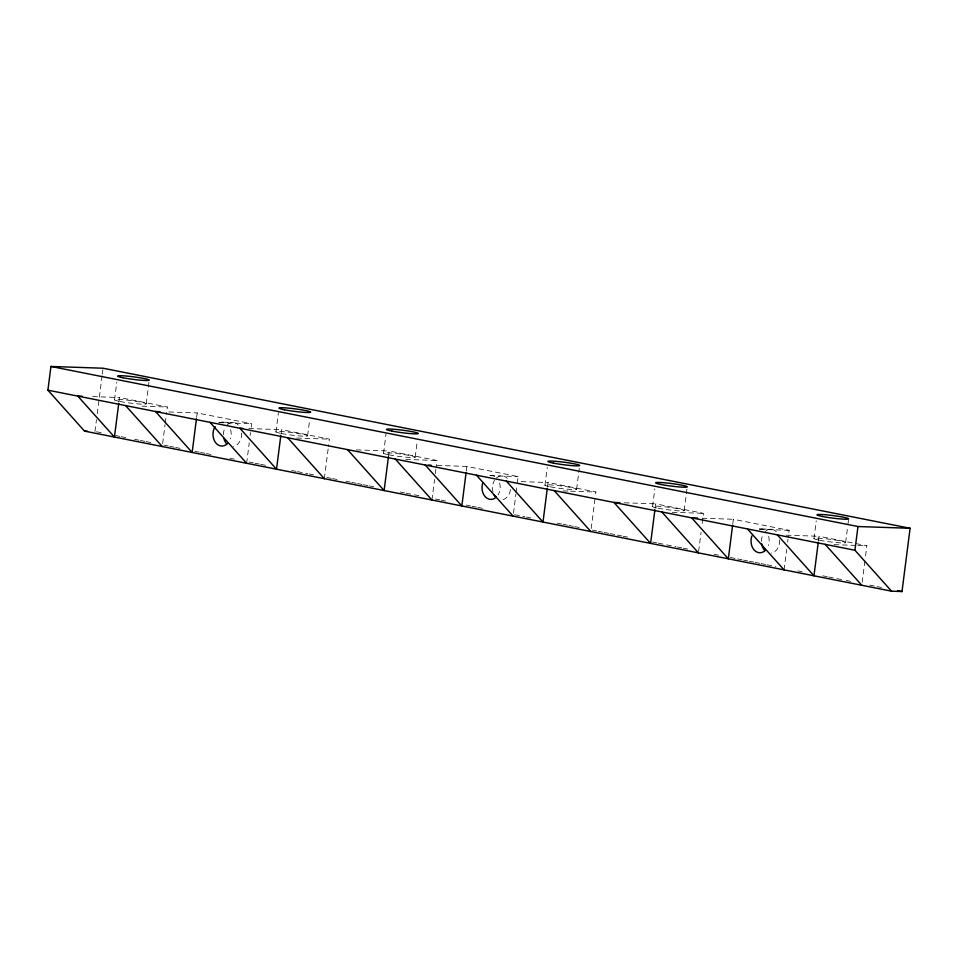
<?xml version="1.0" encoding="UTF-8"?>
<svg xmlns="http://www.w3.org/2000/svg" width="958" height="958" viewBox="0 0 958 958"><rect width="100%" height="100%" fill="white"/><g stroke="black" fill="none" stroke-linecap="round" stroke-linejoin="round"><path stroke-width="0.72" stroke-dasharray="4.79 3.59" d="M94.962 431.471L96.471 419.7M97.225 413.82L102.123 375.584M102.314 374.111L102.877 369.692M114.553 399.893L116.828 382.11M118.936 401.905L119.499 397.522L167.315 407.006L166.381 414.323M146.203 403.749L149.053 381.512M162.632 443.602L165.063 424.574M165.255 423.113L166.189 415.784M196.641 417.329L197.204 412.934L251.679 423.735L250.745 431.052M246.625 463.265L249.248 442.764M250.182 435.447L250.553 432.525M275.952 431.902L278.419 412.635M281.017 434.058L281.58 429.663L329.396 439.147L328.462 446.476M307.602 435.758L309.697 419.448M324.331 478.677L328.271 447.937M383.559 453.254L386.026 433.974M388.433 456.858L389.176 451.002L437.004 460.499L436.07 467.815M415.209 457.098L417.305 440.8M431.938 500.016L434.573 479.527M435.315 473.671L435.878 469.276M466.33 470.809L466.893 466.426L518.17 476.593L517.224 483.91M513.476 513.189L515.919 494.16M516.099 492.699L517.045 485.371M544.958 485.263L547.246 467.48M547.497 486.915L548.06 482.521L595.888 492.005L595.325 496.4M576.62 489.119L579.279 468.366M591.194 528.6L595.134 497.861M652.566 506.602L654.853 488.82M655.104 508.255L655.667 503.86L703.483 513.344L701.795 526.529M684.228 510.458L687.066 488.221M698.61 551.413L701.052 532.385M732.81 523.667L733.373 519.272L789.141 530.337L788.206 537.654M784.075 569.866L786.71 549.365M787.644 542.048L788.015 539.115M813.977 538.624L816.252 520.829M818.467 540.659L819.03 536.264L866.858 545.749L865.17 558.921M845.627 542.467L847.71 526.17M847.902 524.685L848.477 520.23M862.164 582.356L864.978 560.394M92.687 396.612L119.499 397.522M142 406.144L167.315 407.006M168.907 411.976L197.204 412.934M223.597 422.215L234.027 422.574M218.915 422.634L251.679 423.735M248.805 428.561L281.58 429.663M296.633 438.046L329.396 439.147M356.412 449.901L389.176 451.002M405.725 459.433L437.004 460.499M437.111 465.42L466.893 466.426M489.873 475.635L518.17 476.593M521.248 481.611L548.06 482.521M563.112 490.903L569.076 491.095M570.561 491.155L595.888 492.005M624.388 502.806L655.667 503.86M672.205 512.291L703.483 513.344M702.106 518.218L733.373 519.272M761.622 528.936L772.052 529.283M759.359 529.331L789.141 530.337M786.267 535.163L819.03 536.264M834.095 544.647L856.428 545.401M857.925 545.449L866.858 545.749M96.435 431.759L102.302 432.92M115.511 435.543L119.906 436.417M121.379 436.704L125.785 437.578M134.587 439.327L138.982 440.201M140.455 440.488L144.85 441.363M146.323 441.662L150.729 442.524M163.926 445.147L168.333 446.021M169.794 446.308L174.2 447.182M175.673 447.482L180.068 448.356M194.749 451.266L199.144 452.128M200.617 452.427L205.012 453.302M206.485 453.589L210.88 454.463M229.956 458.247L234.363 459.121M249.032 462.031L253.439 462.906M254.9 463.193L259.307 464.067M260.78 464.355L268.108 465.816M291.591 470.474L295.986 471.336M297.459 471.635L307.734 473.671M309.195 473.959L313.601 474.833M326.81 477.455L331.205 478.329M332.677 478.617L337.072 479.491M345.874 481.239L350.281 482.114M351.754 482.401L356.148 483.275M357.621 483.562L362.016 484.437M363.489 484.724L367.884 485.598M369.357 485.898L373.764 486.772M400.169 492.005L404.575 492.879M406.036 493.166L422.179 496.376M435.387 498.986L439.794 499.86M441.255 500.148L445.662 501.022M466.199 505.106L470.606 505.98M472.066 506.267L476.473 507.141M477.934 507.429L482.341 508.303M514.626 514.709L524.888 516.745M526.361 517.033L530.768 517.907M557.173 523.14L561.58 524.014M563.041 524.313L567.447 525.188M568.908 525.475L573.315 526.349M574.788 526.637L579.183 527.511M592.391 530.133L596.798 531.007M598.259 531.295L602.666 532.169M604.127 532.456L608.534 533.331M609.995 533.618L615.874 534.792M617.335 535.079L621.742 535.953M623.203 536.24L627.61 537.115M652.554 542.06L656.949 542.935M658.421 543.222L676.025 546.719M677.498 547.006L681.892 547.88M683.365 548.18L687.772 549.042M714.177 554.287L718.584 555.161M730.319 557.484L736.187 558.646M737.66 558.945L742.055 559.819M743.528 560.107L747.923 560.981M749.395 561.268L753.802 562.142M755.263 562.43L759.67 563.304M761.131 563.603L765.538 564.466M766.999 564.765L775.812 566.513M797.822 570.872L802.217 571.746M822.766 575.818L827.161 576.692M828.634 576.991L844.776 580.189M846.237 580.476L850.644 581.35M869.72 585.134L875.588 586.296M877.049 586.595L881.456 587.458M227.238 424.789A11.999 9.089 -88.1 0 1 238.303 425.053M241.56 433.076A11.999 9.089 -88.1 0 1 233.357 446.344M223.418 434.74A11.999 9.089 -88.1 0 1 225.501 426.957M496.256 478.138A11.999 9.089 -88.1 0 1 507.321 478.401M510.482 489.562A11.999 9.089 -88.1 0 1 502.375 499.705M492.999 492.173A11.999 9.089 -88.1 0 1 494.52 480.317M765.262 531.498A11.999 9.089 -88.1 0 1 776.327 531.762M779.584 539.785A11.999 9.089 -88.1 0 1 771.382 553.053M761.43 541.45A11.999 9.089 -88.1 0 1 763.526 533.678M218.915 422.921A11.999 9.089 -88.1 0 1 225.872 423.089M230.615 429.687A11.999 9.089 -88.1 0 1 230.351 438.872M759.251 528.876A11.999 9.089 -88.1 0 1 763.897 529.798M768.627 536.396A11.999 9.089 -88.1 0 1 768.376 545.581M490.245 475.515A11.999 9.089 -88.1 0 1 494.879 476.437M499.621 483.048A11.999 9.089 -88.1 0 1 498.1 494.903M819.377 540.192A15.987 1.281 7.3 0 0 845.363 542.779A15.987 1.281 7.3 0 0 824.658 538.671A15.987 1.281 7.3 0 0 819.377 540.192M657.966 508.183A15.987 1.281 7.3 0 0 683.964 510.758A15.987 1.281 7.3 0 0 663.259 506.65A15.987 1.281 7.3 0 0 657.966 508.183M550.359 486.832A15.987 1.281 7.3 0 0 576.357 489.418A15.987 1.281 7.3 0 0 555.652 485.311A15.987 1.281 7.3 0 0 550.359 486.832M388.96 454.822A15.987 1.281 7.3 0 0 414.958 457.409A15.987 1.281 7.3 0 0 394.241 453.302A15.987 1.281 7.3 0 0 388.96 454.822M281.353 433.483A15.987 1.281 7.3 0 0 307.35 436.058A15.987 1.281 7.3 0 0 286.634 431.95A15.987 1.281 7.3 0 0 281.353 433.483M119.954 401.474A15.987 1.281 7.3 0 0 145.939 404.048A15.987 1.281 7.3 0 0 125.235 399.941A15.987 1.281 7.3 0 0 119.954 401.474"/><path stroke-width="1.44" d="M47.9 390.181L50.942 366.459L103.069 368.219L910.1 528.289L901.993 591.541L891.575 591.182L84.543 431.124L47.9 390.181L854.931 550.251L891.575 591.182M118.744 403.378L114.433 437.052L77.79 396.109L82.256 396.265M196.462 418.79L192.151 452.463L155.507 411.521L159.974 411.677M280.826 435.519L276.515 469.192L239.871 428.25L242.853 428.358M388.433 456.858L384.122 490.532L347.479 449.601M466.151 472.282L461.828 505.956L425.196 465.013M547.305 488.376L542.994 522.05L506.351 481.108M654.913 509.716L650.602 543.39L613.958 502.447L619.922 502.651M732.63 525.128L728.32 558.801L691.676 517.871L697.628 518.062M818.288 542.12L813.965 575.794L777.333 534.851M854.931 550.251L857.973 526.529L910.1 528.289M84.543 431.124L87.513 431.22M428.166 465.109L431.148 465.217M50.942 366.459L857.973 526.529M897.598 590.667L901.993 591.541M825.149 544.336L861.793 585.278M747.444 528.924L784.075 569.866M661.786 511.943L698.43 552.874M554.179 490.592L590.823 531.534M476.461 475.18L513.105 516.123M395.307 459.086L431.938 500.016M287.699 437.746L324.331 478.677M209.982 422.322L246.625 463.265M125.618 405.593L162.249 446.536M226.711 443.817A11.999 9.089 -88.1 0 1 223.98 438.824M495.717 497.166A11.999 9.089 -88.1 0 1 494.1 494.915M764.735 550.527A11.999 9.089 -88.1 0 1 761.586 543.521M227.345 443.722A11.999 9.089 -88.1 0 1 215.418 442.404A11.999 9.089 -88.1 0 1 215.083 426.609M765.37 550.431A11.999 9.089 -88.1 0 1 754.305 550.167A11.999 9.089 -88.1 0 1 751.838 536.001M496.364 497.082A11.999 9.089 -88.1 0 1 485.299 496.819A11.999 9.089 -88.1 0 1 482.82 482.652M122.983 377.751A15.987 1.281 7.3 0 0 148.981 380.338A15.987 1.281 7.3 0 0 128.276 376.231A15.987 1.281 7.3 0 0 122.983 377.751M284.394 409.761A15.987 1.281 7.3 0 0 310.38 412.347A15.987 1.281 7.3 0 0 289.675 408.24A15.987 1.281 7.3 0 0 284.394 409.761M392.002 431.112A15.987 1.281 7.3 0 0 417.987 433.687A15.987 1.281 7.3 0 0 397.283 429.579A15.987 1.281 7.3 0 0 392.002 431.112M553.401 463.121A15.987 1.281 7.3 0 0 579.398 465.696A15.987 1.281 7.3 0 0 558.682 461.588A15.987 1.281 7.3 0 0 553.401 463.121M661.008 484.461A15.987 1.281 7.3 0 0 687.006 487.047A15.987 1.281 7.3 0 0 666.289 482.94A15.987 1.281 7.3 0 0 661.008 484.461M822.419 516.47A15.987 1.281 7.3 0 0 848.405 519.056A15.987 1.281 7.3 0 0 827.7 514.949A15.987 1.281 7.3 0 0 822.419 516.47"/></g></svg>
